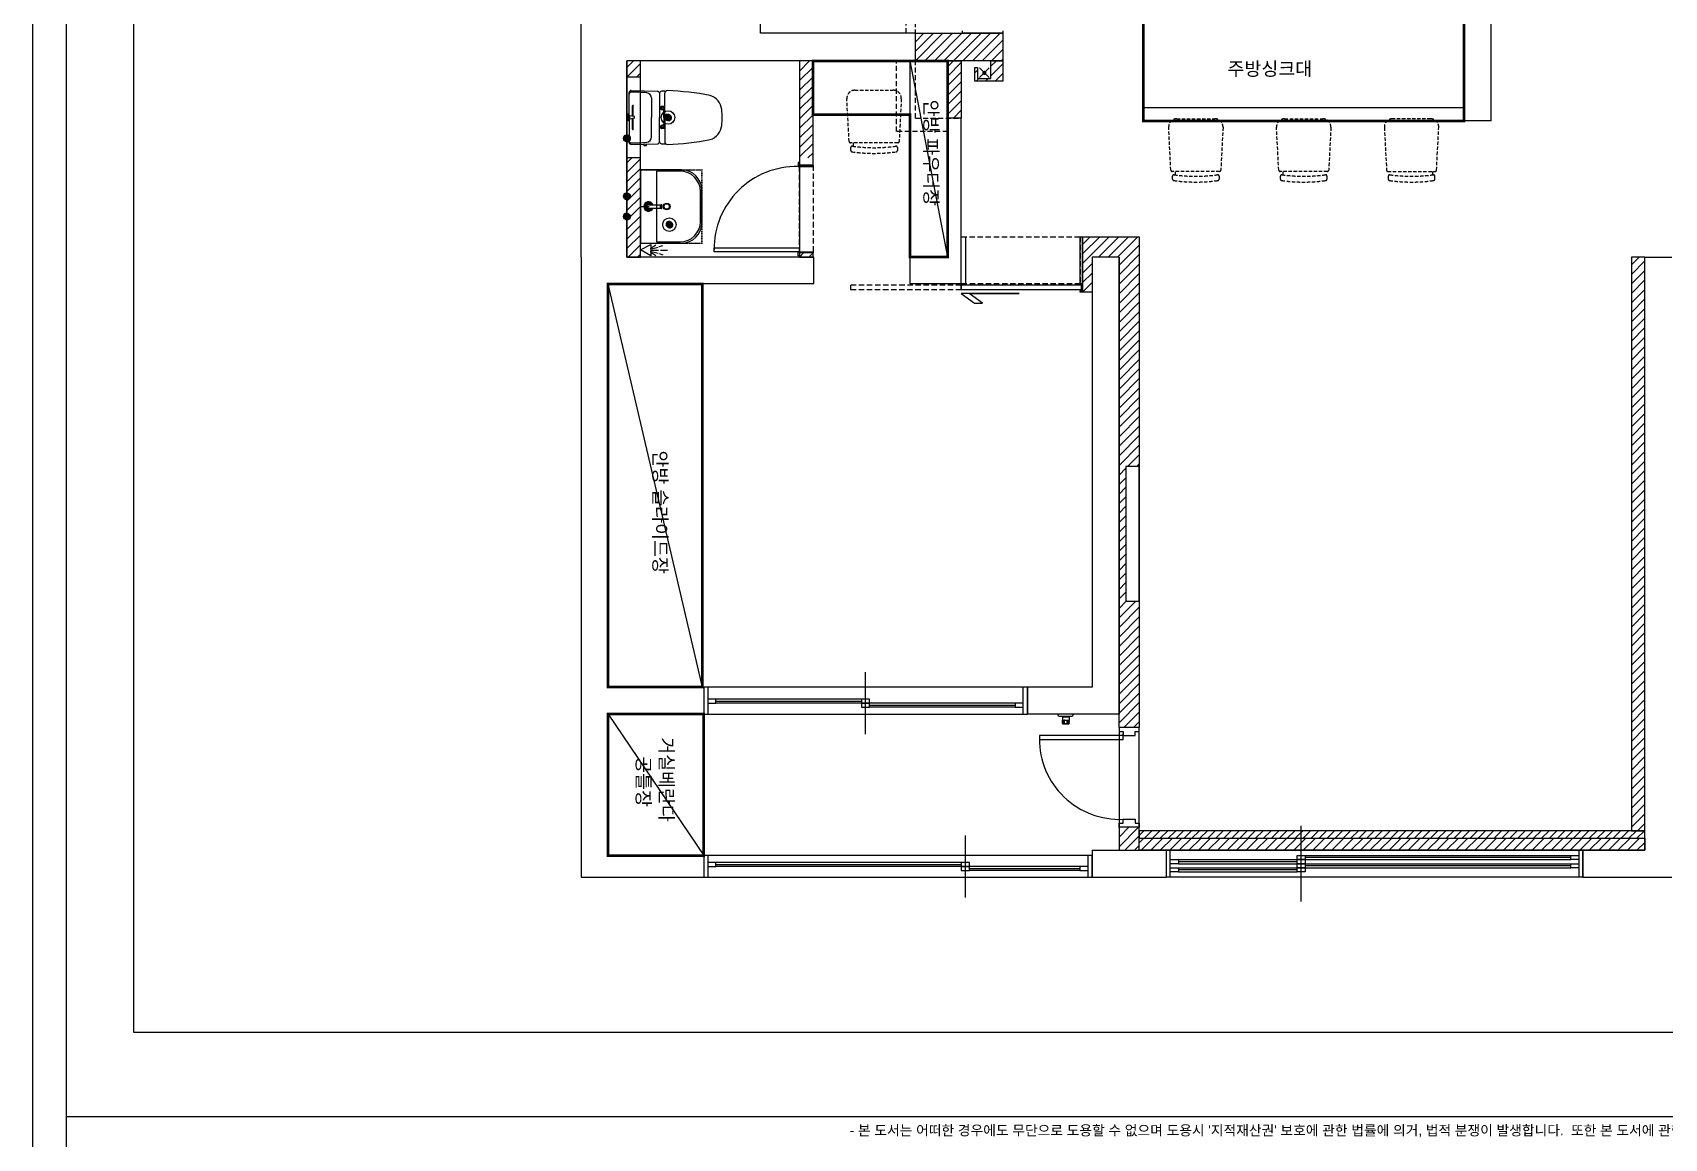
# Model space of a CAD drawing. Header units: inches. Extents: x 4374 to 164780, y 597 to 50243.
# Drawn here: x 73674 to 85777, y 35033 to 43235 of the extents above; entities that cross this region are included whole.
import ezdxf
from ezdxf.enums import TextEntityAlignment as Align

# ---------------------------------------------------------------- set-up
doc = ezdxf.new("R2010")
doc.units = ezdxf.units.IN
doc.header["$LTSCALE"] = 50
doc.header["$MEASUREMENT"] = 0
for name, pattern in [('DASHED', [0.75, 0.5, -0.25]), ('DH-HID2', [1.2, 0.8, -0.4]), ('DOT', [0.25, 0, -0.25]), ('HIDDEN', [0.375, 0.25, -0.125])]:
    doc.linetypes.add(name, pattern=pattern)
for name, color, linetype in [('03-WAL NEW', 3, 'Continuous'), ('04_FUR', 6, 'Continuous'), ('06-FUR', 6, 'Continuous'), ('06-LIGHT', 4, 'Continuous'), ('3.기호.계단선', 30, 'Continuous'), ('_LIBR', 4, 'Continuous'), ('BATH', 4, 'Continuous'), ('CO-BATH', 6, 'Continuous'), ('CO-DOOR', 8, 'Continuous'), ('F-SYM', 7, 'Continuous'), ('fin', 5, 'Continuous'), ('FORM(YOURNAME)-11', 1, 'Continuous'), ('FUR', 8, 'DASHED'), ('HL', 6, 'HIDDEN'), ('Layer 1', 7, 'Continuous'), ('도면층2', 2, 'Continuous'), ('도면층4', 4, 'Continuous'), ('도면층5', 5, 'Continuous'), ('욕실설비', 3, 'Continuous')]:
    doc.layers.add(name, color=color, linetype=linetype)
doc.styles.add('YOURNAME', font='HY울릉도M.TTF')
doc.styles.add('코레일둥고', font='Korail_Round_Gothic_Medium.ttf')

# ---------------------------------------------------------------- blocks, each defined once
blk = doc.blocks.new('FORM-PLAN')
at = {"layer": 'Defpoints', "color": 158}
blk.add_line((1346, -1285), (-71444, -1285), dxfattribs=at)
for points in [[(-71444, -2285), (10556, -2285), (10556, 55115), (-71444, 55115)], [(-69444, 53115), (-64, 53115), (-64, 1215), (-69444, 1215)]]:
    blk.add_lwpolyline(points, close=True, dxfattribs=at)
at = {"layer": 'FORM(YOURNAME)-11', "color": 250}
blk.add_lwpolyline([(-72444, -3285), (11556, -3285), (11556, 56115), (-72444, 56115)], close=True, dxfattribs=at)
at = {"layer": 'FORM(YOURNAME)-11', "color": 1, "style": 'YOURNAME'}
blk.add_text("- 본 도서는 어떠한 경우에도 무단으로 도용할 수 없으며 도용시 '지적재산권' 보호에 관한 법률에 의거, 법적 분쟁이 발생합니다.  또한 본 도서에 관한 모든 저작권은 당사에 있습니다. -", height=300, dxfattribs=at).set_placement((-32990, -1685), align=Align.MIDDLE_CENTER)
at = {"layer": 'FORM(YOURNAME)-11', "color": 3, "style": 'YOURNAME'}
for tag, height, p in [('1', 450, (9905, 18188)), ('2', 450, (9905, 17544)), ('3', 450, (9905, 16257)), ('4', 450, (9905, 14326)), ('5', 515, (9905, 12009)), ('6', 515, (9905, 9757)), ('7', 515, (9905, 7504)), ('8', 515, (9905, 5252)), ('9', 515, (9905, 2999)), ('10', 515, (5655, 811)), ('11', 515, (9905, 747)), ('12', 515, (5655, -1441)), ('13', 515, (9905, -1441))]:
    blk.add_attdef(tag, text='', height=height, dxfattribs=at).set_placement(p, align=Align.MIDDLE_RIGHT)
blk = doc.blocks.new('*U581')
at = {"layer": 'F-SYM', "xscale": 0.2500000000000001, "yscale": 0.2500000000000001, "zscale": 0.2500000000000001}
blk.add_blockref('FORM-PLAN', (91785, 35514), dxfattribs=at)
blk = doc.blocks.new('BLLL')
h = blk.add_hatch()
h.set_pattern_fill('ANSI31', color=8)
h.set_pattern_definition([(45, (84575.9141, 20109.45681), (-0.08838834765, 0.08838834765), [])])
edge = h.paths.add_edge_path()
edge.add_arc((53037, 28272), 25, 0, 360)
h = blk.add_hatch()
h.set_pattern_fill('ANSI31', color=8)
h.set_pattern_definition([(45, (84270.9141, 19954.45681), (-0.08838834765, 0.08838834765), [])])
edge = h.paths.add_edge_path()
edge.add_arc((52732, 28117), 25, 0, 360)
h = blk.add_hatch()
h.set_pattern_fill('ANSI31', color=8)
h.set_pattern_definition([(45, (84270.9141, 19524.45681), (-0.08838834765, 0.08838834765), [])])
edge = h.paths.add_edge_path()
edge.add_arc((52732, 27687), 25, 0, 360)
h = blk.add_hatch()
h.set_pattern_fill('ANSI31', color=8)
h.set_pattern_definition([(45, (84270.9141, 19374.45681), (-0.08838834765, 0.08838834765), [])])
edge = h.paths.add_edge_path()
edge.add_arc((52732, 27537), 25, 0, 360)
h = blk.add_hatch()
h.set_pattern_fill('ANSI31', color=8)
h.set_pattern_definition([(45, (84585.9141, 19314.45681), (-0.08838834765, 0.08838834765), [])])
edge = h.paths.add_edge_path()
edge.add_arc((53047, 27477), 25, 0, 360)
at = {"layer": '06-LIGHT'}
h = blk.add_hatch(color=8, dxfattribs=at)
h.dxf.hatch_style = 1
edge = h.paths.add_edge_path()
edge.add_arc((55383, 28603), 15.6, 315, 675)
at = {"color": 8, "linetype": 'Continuous'}
for p, q in [((55418, 28568), (55348, 28639)), ((55348, 28568), (55418, 28639))]:
    blk.add_line(p, q, dxfattribs=at)
at = {"color": 8}
blk.add_line((52832, 27612), (52897, 27612), dxfattribs=at)
for centre, radius in [((53037, 28272), 50), ((52732, 28117), 25), ((52732, 27687), 25), ((52732, 27537), 25), ((53047, 27477), 50)]:
    blk.add_circle(centre, radius, dxfattribs=at)
at = {"layer": '03-WAL NEW', "color": 8, "linetype": 'Continuous'}
for p, q in [((54872, 28834), (54934, 28897)), ((54872, 28763), (55005, 28897)), ((54872, 28692), (55076, 28897)), ((54942, 28692), (55147, 28897)), ((55012, 28692), (55217, 28897)), ((55083, 28692), (55288, 28897)), ((55154, 28692), (55359, 28897)), ((55224, 28692), (55429, 28897)), ((55295, 28692), (55500, 28897)), ((55366, 28692), (55520, 28845)), ((52732, 28643), (52781, 28692)), ((54012, 28687), (54017, 28692)), ((54012, 28616), (54087, 28692)), ((55112, 28649), (55154, 28692)), ((55432, 28652), (55472, 28692)), ((55437, 28692), (55520, 28775)), ((55507, 28692), (55520, 28704)), ((52732, 28572), (52832, 28672)), ((52802, 28572), (52832, 28601)), ((54012, 28545), (54112, 28645)), ((54012, 28474), (54112, 28574)), ((55112, 28579), (55212, 28679)), ((55112, 28508), (55212, 28608)), ((55312, 28602), (55332, 28622)), ((55432, 28581), (55520, 28669)), ((55463, 28542), (55520, 28598)), ((54012, 28404), (54112, 28504)), ((55112, 28437), (55212, 28537)), ((55112, 28367), (55212, 28467)), ((55322, 28542), (55342, 28562)), ((55392, 28542), (55412, 28562)), ((54012, 28333), (54112, 28433)), ((54012, 28262), (54112, 28362)), ((55112, 28296), (55212, 28396)), ((55153, 28267), (55212, 28325)), ((54012, 28192), (54112, 28292)), ((54012, 28121), (54112, 28221)), ((54012, 28050), (54112, 28150)), ((54012, 27979), (54112, 28079)), ((52732, 27935), (52768, 27972)), ((52732, 27865), (52832, 27965)), ((54074, 27972), (54112, 28009)), ((52732, 27794), (52832, 27894)), ((52732, 27723), (52832, 27823)), ((52753, 27674), (52832, 27753)), ((52732, 27582), (52832, 27682)), ((52732, 27653), (52744, 27665)), ((52757, 27536), (52832, 27611)), ((52732, 27440), (52832, 27540)), ((52732, 27511), (52732, 27512)), ((52732, 27370), (52832, 27470)), ((52732, 27299), (52832, 27399)), ((56112, 27330), (56168, 27387)), ((56112, 27260), (56239, 27387)), ((56112, 27189), (56309, 27387)), ((56230, 27237), (56380, 27387)), ((56301, 27237), (56451, 27387)), ((56371, 27237), (56521, 27387)), ((52740, 27237), (52832, 27328)), ((52811, 27237), (52832, 27258)), ((54012, 27237), (54041, 27267)), ((54082, 27237), (54112, 27267)), ((56382, 27176), (56532, 27326)), ((56382, 27105), (56532, 27255)), ((60182, 27179), (60239, 27237)), ((56112, 27118), (56182, 27188)), ((56112, 27047), (56182, 27117)), ((56382, 27035), (56532, 27185)), ((56382, 26964), (56532, 27114)), ((60182, 27108), (60282, 27208)), ((60182, 27038), (60282, 27138)), ((56112, 26977), (56182, 27047)), ((56382, 26893), (56532, 27043)), ((60182, 26967), (60282, 27067)), ((60182, 26896), (60282, 26996)), ((56382, 26822), (56532, 26972)), ((56382, 26752), (56532, 26902)), ((60182, 26826), (60282, 26926)), ((56382, 26681), (56532, 26831)), ((56382, 26610), (56532, 26760)), ((60182, 26755), (60282, 26855)), ((60182, 26684), (60282, 26784)), ((56382, 26540), (56532, 26690)), ((60182, 26613), (60282, 26713)), ((60182, 26543), (60282, 26643)), ((56382, 26469), (56532, 26619)), ((56382, 26398), (56532, 26548)), ((60182, 26472), (60282, 26572)), ((56382, 26327), (56532, 26477)), ((56382, 26257), (56532, 26407)), ((60182, 26401), (60282, 26501)), ((60182, 26331), (60282, 26431)), ((56382, 26186), (56532, 26336)), ((56382, 26115), (56532, 26265)), ((60182, 26260), (60282, 26360)), ((60182, 26189), (60282, 26289)), ((56382, 26045), (56532, 26195)), ((60182, 26118), (60282, 26218)), ((60182, 26048), (60282, 26148)), ((56382, 25974), (56532, 26124)), ((56382, 25903), (56532, 26053)), ((60182, 25977), (60282, 26077)), ((56382, 25833), (56532, 25983)), ((56382, 25762), (56532, 25912)), ((60182, 25906), (60282, 26006)), ((60182, 25836), (60282, 25936)), ((56382, 25691), (56532, 25841)), ((60182, 25765), (60282, 25865)), ((60182, 25694), (60282, 25794)), ((56382, 25620), (56432, 25670)), ((56445, 25684), (56532, 25770)), ((56516, 25684), (56532, 25700)), ((60182, 25623), (60282, 25723)), ((56382, 25550), (56432, 25600)), ((60182, 25553), (60282, 25653)), ((60182, 25482), (60282, 25582)), ((56382, 25479), (56432, 25529)), ((56382, 25408), (56432, 25458)), ((60182, 25411), (60282, 25511)), ((60182, 25341), (60282, 25441)), ((56382, 25338), (56432, 25388)), ((56382, 25267), (56432, 25317)), ((60182, 25270), (60282, 25370)), ((60182, 25199), (60282, 25299)), ((56382, 25196), (56432, 25246)), ((56382, 25125), (56432, 25175)), ((60182, 25128), (60282, 25228)), ((56382, 25055), (56432, 25105)), ((60182, 25058), (60282, 25158)), ((60182, 24987), (60282, 25087)), ((56382, 24984), (56432, 25034)), ((56382, 24913), (56432, 24963)), ((60182, 24916), (60282, 25016)), ((60182, 24846), (60282, 24946)), ((56382, 24843), (56432, 24893)), ((56382, 24772), (56432, 24822)), ((60182, 24775), (60282, 24875)), ((56382, 24701), (56432, 24751)), ((60182, 24704), (60282, 24804)), ((60182, 24633), (60282, 24733)), ((56382, 24630), (56435, 24684)), ((56382, 24560), (56506, 24684)), ((56382, 24489), (56532, 24639)), ((56382, 24418), (56532, 24568)), ((60182, 24563), (60282, 24663)), ((60182, 24492), (60282, 24592)), ((56382, 24348), (56532, 24498)), ((60182, 24421), (60282, 24521)), ((60182, 24351), (60282, 24451)), ((56382, 24277), (56532, 24427)), ((56382, 24206), (56532, 24356)), ((60182, 24280), (60282, 24380)), ((56382, 24135), (56532, 24285)), ((56382, 24065), (56532, 24215)), ((60182, 24209), (60282, 24309)), ((60182, 24138), (60282, 24238)), ((56382, 23994), (56532, 24144)), ((60182, 24068), (60282, 24168)), ((60182, 23997), (60282, 24097)), ((56382, 23923), (56532, 24073)), ((56382, 23853), (56532, 24003)), ((60182, 23926), (60282, 24026)), ((56382, 23782), (56532, 23932)), ((56417, 23747), (56532, 23861)), ((60182, 23856), (60282, 23956)), ((60182, 23785), (60282, 23885)), ((56488, 23747), (56532, 23790)), ((60182, 23714), (60282, 23814)), ((60182, 23644), (60282, 23744)), ((60182, 23573), (60282, 23673)), ((60182, 23502), (60282, 23602)), ((60182, 23431), (60282, 23531)), ((60182, 23361), (60282, 23461)), ((60182, 23290), (60282, 23390)), ((60182, 23219), (60282, 23319)), ((60182, 23149), (60282, 23249)), ((60182, 23078), (60282, 23178)), ((56382, 23005), (56383, 23007)), ((56382, 22934), (56454, 23007)), ((56382, 22863), (56525, 23007)), ((60182, 23007), (60282, 23107)), ((60227, 22982), (60282, 23036)), ((56426, 22837), (56532, 22943)), ((56532, 22947), (56566, 22982)), ((56532, 22893), (56566, 22927)), ((56546, 22837), (56636, 22927)), ((56570, 22927), (56625, 22982)), ((56617, 22837), (56707, 22927)), ((56629, 22927), (56684, 22982)), ((56688, 22927), (56743, 22982)), ((56688, 22837), (56778, 22927)), ((56747, 22927), (56802, 22982)), ((56758, 22837), (56848, 22927)), ((56806, 22927), (56861, 22982)), ((56829, 22837), (56919, 22927)), ((56864, 22927), (56919, 22982)), ((56900, 22837), (56990, 22927)), ((56923, 22927), (56978, 22982)), ((56971, 22837), (57061, 22927)), ((56982, 22927), (57037, 22982)), ((57041, 22927), (57096, 22982)), ((57041, 22837), (57131, 22927)), ((57100, 22927), (57155, 22982)), ((57112, 22837), (57202, 22927)), ((57159, 22927), (57214, 22982)), ((57183, 22837), (57273, 22927)), ((57218, 22927), (57273, 22982)), ((57253, 22837), (57343, 22927)), ((57277, 22927), (57332, 22982)), ((57324, 22837), (57414, 22927)), ((57336, 22927), (57391, 22982)), ((57395, 22927), (57450, 22982)), ((57395, 22837), (57485, 22927)), ((57454, 22927), (57509, 22982)), ((57465, 22837), (57555, 22927)), ((57513, 22927), (57568, 22982)), ((57536, 22837), (57626, 22927)), ((57572, 22927), (57627, 22982)), ((57607, 22837), (57697, 22927)), ((57630, 22927), (57685, 22982)), ((57678, 22837), (57768, 22927)), ((57689, 22927), (57744, 22982)), ((57748, 22927), (57803, 22982)), ((57748, 22837), (57838, 22927)), ((57807, 22927), (57862, 22982)), ((57819, 22837), (57909, 22927)), ((57866, 22927), (57921, 22982)), ((57890, 22837), (57980, 22927)), ((57925, 22927), (57980, 22982)), ((57960, 22837), (58050, 22927)), ((57984, 22927), (58039, 22982)), ((58031, 22837), (58121, 22927)), ((58043, 22927), (58098, 22982)), ((58102, 22927), (58157, 22982)), ((58102, 22837), (58192, 22927)), ((58161, 22927), (58216, 22982)), ((58173, 22837), (58263, 22927)), ((58220, 22927), (58275, 22982)), ((58243, 22837), (58333, 22927)), ((58279, 22927), (58334, 22982)), ((58314, 22837), (58404, 22927)), ((58338, 22927), (58393, 22982)), ((58385, 22837), (58475, 22927)), ((58397, 22927), (58452, 22982)), ((58455, 22927), (58510, 22982)), ((58455, 22837), (58545, 22927)), ((58514, 22927), (58569, 22982)), ((58526, 22837), (58616, 22927)), ((58573, 22927), (58628, 22982)), ((58597, 22837), (58687, 22927)), ((58632, 22927), (58687, 22982)), ((58668, 22837), (58758, 22927)), ((58691, 22927), (58746, 22982)), ((58738, 22837), (58828, 22927)), ((58750, 22927), (58805, 22982)), ((58809, 22927), (58864, 22982)), ((58809, 22837), (58899, 22927)), ((58868, 22927), (58923, 22982)), ((58880, 22837), (58970, 22927)), ((58927, 22927), (58982, 22982)), ((58950, 22837), (59040, 22927)), ((58986, 22927), (59041, 22982)), ((59021, 22837), (59111, 22927)), ((59045, 22927), (59100, 22982)), ((59092, 22837), (59182, 22927)), ((59104, 22927), (59159, 22982)), ((59163, 22927), (59218, 22982)), ((59163, 22837), (59253, 22927)), ((59221, 22927), (59276, 22982)), ((59233, 22837), (59323, 22927)), ((59280, 22927), (59335, 22982)), ((59304, 22837), (59394, 22927)), ((59339, 22927), (59394, 22982)), ((59375, 22837), (59465, 22927)), ((59398, 22927), (59453, 22982)), ((59445, 22837), (59535, 22927)), ((59457, 22927), (59512, 22982)), ((59516, 22927), (59571, 22982)), ((59516, 22837), (59606, 22927)), ((59575, 22927), (59630, 22982)), ((59587, 22837), (59677, 22927)), ((59634, 22927), (59689, 22982)), ((59658, 22837), (59748, 22927)), ((59693, 22927), (59748, 22982)), ((59728, 22837), (59818, 22927)), ((59752, 22927), (59807, 22982)), ((59799, 22837), (59889, 22927)), ((59811, 22927), (59866, 22982)), ((59870, 22927), (59925, 22982)), ((59870, 22837), (59960, 22927)), ((59929, 22927), (59984, 22982)), ((59940, 22837), (60030, 22927)), ((59987, 22927), (60042, 22982)), ((60011, 22837), (60101, 22927)), ((60046, 22927), (60101, 22982)), ((60082, 22837), (60172, 22927)), ((60105, 22927), (60160, 22982)), ((60152, 22837), (60242, 22927)), ((60164, 22927), (60219, 22982)), ((60223, 22927), (60278, 22982)), ((60223, 22837), (60282, 22895)), ((56496, 22837), (56532, 22872))]:
    blk.add_line(p, q, dxfattribs=at)
at = {"layer": '03-WAL NEW', "color": 8}
for p, q in [((54872, 28692), (54872, 28897)), ((54872, 28897), (55282, 28897)), ((55282, 28897), (55282, 28897)), ((55282, 28897), (55520, 28897)), ((55520, 28897), (55520, 28692)), ((52832, 28692), (52732, 28692)), ((52732, 28692), (52732, 27237)), ((52832, 27237), (52832, 28692)), ((54012, 28692), (54012, 27917)), ((54112, 28692), (54012, 28692)), ((54112, 27917), (54112, 28692)), ((55520, 28692), (54872, 28692)), ((55112, 28267), (55112, 28692)), ((55112, 28692), (55212, 28692)), ((55212, 28692), (55212, 28267)), ((55432, 28562), (55432, 28692)), ((55432, 28692), (55520, 28692)), ((55520, 28692), (55520, 28542)), ((52832, 28572), (52732, 28572)), ((55312, 28542), (55312, 28642)), ((55312, 28642), (55332, 28642)), ((55332, 28642), (55332, 28562)), ((55520, 28542), (55312, 28542)), ((55332, 28562), (55432, 28562)), ((55212, 28267), (55112, 28267)), ((52832, 27972), (52732, 27972)), ((54012, 27917), (54112, 27917)), ((56112, 26977), (56112, 27387)), ((56112, 27387), (56532, 27387)), ((56532, 27387), (56532, 23747)), ((52732, 27237), (52832, 27237)), ((54112, 27267), (54012, 27267)), ((54012, 27267), (54012, 27237)), ((54012, 27237), (54112, 27237)), ((54112, 27237), (54112, 27267)), ((56382, 27237), (56182, 27237)), ((56182, 27237), (56182, 26977)), ((56382, 23747), (56382, 27237)), ((60282, 27237), (60182, 27237)), ((60182, 27237), (60182, 22982)), ((60282, 22982), (60282, 27237)), ((56182, 26977), (56112, 26977)), ((56532, 25684), (56432, 25684)), ((56432, 25684), (56432, 24684)), ((56532, 24684), (56532, 25684)), ((56432, 24684), (56532, 24684)), ((56532, 23747), (56382, 23747)), ((56532, 23007), (56382, 23007)), ((56382, 23007), (56382, 22837)), ((56532, 22837), (56532, 23007)), ((60282, 22982), (56532, 22982)), ((56532, 22982), (56532, 22927)), ((56532, 22927), (60282, 22927)), ((56532, 22927), (60282, 22927)), ((56532, 22837), (56532, 22927)), ((60182, 22982), (60282, 22982)), ((60282, 22927), (60282, 22982)), ((60282, 22927), (60282, 22837)), ((56382, 22837), (56532, 22837)), ((60282, 22837), (56532, 22837))]:
    blk.add_line(p, q, dxfattribs=at)
at = {"layer": '04_FUR', "color": 8}
blk.add_line((56562, 28347), (58942, 28347), dxfattribs=at)
at = {"layer": '06-FUR', "color": 8}
for p, q in [((58942, 28247), (58942, 30817)), ((56562, 29047), (56562, 28247)), ((54832, 28692), (54112, 28692)), ((54112, 28692), (54112, 28292)), ((54832, 28292), (54832, 28692)), ((54832, 27237), (54832, 28692)), ((54832, 28692), (55112, 28692)), ((55112, 27237), (54832, 28692)), ((55112, 28692), (55112, 27237)), ((54112, 28292), (54832, 28292)), ((56562, 28247), (58942, 28247)), ((55112, 27237), (54832, 27237)), ((52592, 24047), (52592, 27037)), ((52592, 27037), (53292, 27037)), ((53292, 24047), (52592, 27037)), ((53292, 27037), (53292, 24047)), ((53292, 24047), (52592, 24047)), ((52592, 22797), (52592, 23847)), ((52592, 23847), (53302, 23847)), ((52592, 23847), (53302, 22797)), ((53302, 23847), (53302, 22797)), ((53302, 22797), (52592, 22797))]:
    blk.add_line(p, q, dxfattribs=at)
at = {"layer": '_LIBR', "color": 8, "linetype": 'Continuous'}
for p, q in [((54012, 27938), (54003, 27938)), ((54003, 27938), (54003, 27908)), ((54003, 27908), (54012, 27908)), ((54012, 27908), (54012, 27938)), ((54012, 27917), (54012, 27908)), ((54112, 27917), (54012, 27917)), ((54012, 27908), (54112, 27908)), ((54112, 27908), (54112, 27917)), ((53380, 27276), (53380, 27306)), ((53380, 27306), (54012, 27306)), ((54012, 27276), (53380, 27276)), ((54003, 27246), (54003, 27276)), ((54003, 27276), (54012, 27276)), ((54012, 27246), (54003, 27246)), ((54012, 27306), (54012, 27276)), ((54012, 27267), (54012, 27276)), ((54012, 27276), (54112, 27276)), ((54012, 27276), (54012, 27246)), ((54112, 27267), (54012, 27267)), ((54112, 27276), (54112, 27267))]:
    blk.add_line(p, q, dxfattribs=at)
blk.add_arc((53989, 27298), 610, 88.7406, 180.7049, dxfattribs=at)
at = {"layer": 'BATH', "color": 8}
for p, q in [((52832, 27289), (52909, 27329)), ((52909, 27245), (52832, 27289)), ((52909, 27329), (52909, 27245)), ((52913, 27288), (52966, 27288)), ((52915, 27298), (52963, 27311)), ((52915, 27277), (52963, 27265)), ((52916, 27308), (52946, 27327)), ((52916, 27267), (52946, 27249)), ((52970, 27314), (52999, 27322)), ((52970, 27262), (52999, 27253)), ((52980, 27288), (53034, 27288))]:
    blk.add_line(p, q, dxfattribs=at)
at = {"layer": 'CO-BATH', "color": 8, "linetype": 'DOT'}
for p, q in [((53287, 27884), (52832, 27884)), ((52832, 27884), (52832, 27339)), ((53287, 27339), (53287, 27884)), ((52832, 27339), (53287, 27339))]:
    blk.add_line(p, q, dxfattribs=at)
at = {"layer": 'CO-BATH', "color": 8}
for p, q in [((53137, 27884), (52832, 27884)), ((52832, 27884), (52832, 27339)), ((53127, 27874), (52952, 27874)), ((52952, 27874), (52952, 27349)), ((53277, 27499), (53277, 27724)), ((53287, 27489), (53287, 27734)), ((52892, 27624), (52982, 27624)), ((52892, 27599), (52982, 27599)), ((52982, 27625), (52987, 27625)), ((52982, 27598), (52982, 27625)), ((52982, 27598), (52987, 27598)), ((52987, 27626), (52992, 27626)), ((52987, 27597), (52987, 27626)), ((52987, 27597), (52992, 27597)), ((52992, 27597), (52992, 27626)), ((52832, 27339), (53137, 27339)), ((52952, 27349), (53127, 27349))]:
    blk.add_line(p, q, dxfattribs=at)
for radius in [25, 20]:
    blk.add_circle((53027, 27612), radius, dxfattribs=at)
for centre, radius, start, end in [((53127, 27724), 150, 0, 90), ((53137, 27734), 150, 0, 90), ((52892, 27612), 35, 20.9248, 339.0751), ((52892, 27612), 30, 24.6243, 335.3757), ((52892, 27612), 25, 30, 330), ((52892, 27612), 18, 43.9829, 316.017), ((52892, 27612), 12.5, 90, 270), ((53127, 27499), 150, 270, 0), ((53137, 27489), 150, 270, 0)]:
    blk.add_arc(centre, radius, start, end, dxfattribs=at)
at = {"layer": 'CO-DOOR', "color": 8}
for p, q in [((55222, 28897), (55222, 28915)), ((55520, 28897), (55222, 28897)), ((55520, 28915), (55520, 28897)), ((55212, 27037), (55212, 27387)), ((55212, 27387), (55242, 27387)), ((55242, 27387), (55242, 27037)), ((56094, 27037), (56094, 27387)), ((56094, 27387), (56112, 27387)), ((56112, 27387), (56112, 26977)), ((55242, 27037), (55212, 27037)), ((56103, 27027), (55212, 27027)), ((55212, 27027), (55212, 26997)), ((55212, 26997), (56103, 26997)), ((56103, 27037), (56094, 27037)), ((56103, 26987), (56103, 27037)), ((56103, 26997), (56103, 27027)), ((55641, 26967), (55212, 26967)), ((55212, 26967), (55310, 26894)), ((55368, 26894), (55270, 26967)), ((55270, 26967), (55641, 26967)), ((55310, 26894), (55368, 26894)), ((55641, 26967), (55641, 26967)), ((56094, 26977), (56094, 26987)), ((56094, 26987), (56103, 26987)), ((56112, 26977), (56094, 26977))]:
    blk.add_line(p, q, dxfattribs=at)
at = {"layer": 'CO-DOOR', "color": 8, "linetype": 'DH-HID2'}
for p, q in [((54012, 27267), (54012, 27917)), ((54012, 27917), (54112, 27917)), ((54112, 27917), (54112, 27267)), ((55212, 27037), (55212, 27387)), ((55212, 27387), (56094, 27387)), ((56094, 27387), (56094, 27037)), ((54112, 27267), (54012, 27267)), ((55212, 27027), (54391, 27027)), ((54391, 27027), (54391, 26997)), ((54391, 26997), (55212, 26997)), ((56094, 27037), (55212, 27037)), ((55212, 26997), (55212, 27027))]:
    blk.add_line(p, q, dxfattribs=at)
at = {"layer": 'fin', "color": 8}
for p, q in [((52748, 28444), (52748, 28457)), ((52748, 28280), (52748, 28444)), ((52763, 28472), (52958, 28467)), ((52973, 28452), (52973, 28272)), ((53012, 28272), (53012, 28451)), ((52915, 28417), (52915, 28272)), ((52748, 28264), (52748, 28099)), ((52915, 28126), (52915, 28272)), ((52973, 28091), (52973, 28272)), ((53012, 28272), (53012, 28092)), ((52746, 28116), (52746, 28128)), ((52746, 28116), (52746, 28103)), ((52748, 28099), (52748, 28087)), ((52763, 28072), (52958, 28076)), ((55927, 23847), (55927, 23842)), ((56042, 23847), (56042, 23842)), ((55937, 23832), (56032, 23832)), ((55963, 23824), (55963, 23802)), ((55963, 23802), (56011, 23802)), ((55963, 23796), (55978, 23796)), ((55963, 23790), (55978, 23790)), ((55963, 23784), (55978, 23784)), ((55963, 23778), (56011, 23778)), ((55963, 23778), (55963, 23777)), ((55965, 23826), (56009, 23826)), ((55965, 23775), (56009, 23775)), ((55970, 23832), (55970, 23826)), ((55996, 23796), (56011, 23796)), ((55996, 23790), (56011, 23790)), ((55996, 23784), (56011, 23784)), ((56004, 23832), (56004, 23826)), ((56011, 23824), (56011, 23802)), ((56011, 23778), (56011, 23777))]:
    blk.add_line(p, q, dxfattribs=at)
for centre, radius, start, end in [((52763, 28457), 15, 88.6349, 180), ((52764, 28444), 16, 90.6884, 180), ((52776, 27460), 1000, 84.0563, 90.6884), ((52875, 28415), 40, 2.4871, 84.0563), ((52958, 28452), 15, 0, 88.6349), ((52989, 28451), 15.8, 93.6137, 175.1789), ((52943, 26267), 2200, 88.037, 88.8426), ((53032, 28451), 20, 87.6667, 180), ((52943, 26267), 2206, 79.3919, 87.6667), ((53310, 28316), 126, 6.5759, 71.7036), ((53033, 28272), 406, 0, 8.3007), ((53310, 28227), 126, 288.2964, 353.4241), ((53033, 28272), 406, 351.6993, 0), ((52731, 28128), 15, 0, 90), ((52731, 28103), 15, 270, 0), ((52764, 28099), 16, 180, 269.3116), ((52763, 28087), 15, 180, 271.3651), ((52776, 29083), 1000, 269.3116, 275.9437), ((52875, 28128), 40, 275.9437, 357.5129), ((52958, 28091), 15, 271.3651, 0), ((52989, 28093), 15.8, 184.8211, 266.3863), ((53032, 28092), 20, 180, 272.3333), ((52943, 30276), 2206, 272.3333, 280.6081), ((52943, 30276), 2200, 271.1574, 271.963), ((55937, 23842), 10, 180, 270), ((55963, 23799), 3, 90, 270), ((55963, 23793), 3, 90, 270), ((55963, 23787), 3, 90, 270), ((55963, 23781), 3, 90, 270), ((55965, 23824), 2, 90, 180), ((55965, 23777), 2, 180, 270), ((55978, 23799), 3, 90, 270), ((55978, 23793), 3, 90, 270), ((55978, 23787), 3, 90, 270), ((55978, 23781), 3, 90, 270), ((55996, 23799), 3, 270, 90), ((55996, 23793), 3, 270, 90), ((55996, 23787), 3, 270, 90), ((55996, 23781), 3, 270, 90), ((56009, 23824), 2, 0, 90), ((56009, 23777), 2, 270, 0), ((56011, 23799), 3, 270, 90), ((56011, 23793), 3, 270, 90), ((56011, 23787), 3, 270, 90), ((56011, 23781), 3, 270, 90), ((56032, 23842), 10, 270, 0)]:
    blk.add_arc(centre, radius, start, end, dxfattribs=at)
at = {"layer": 'FUR', "color": 8}
for p, q in [((54410, 28084), (54410, 28059)), ((56797, 27872), (56797, 27846)), ((57597, 27872), (57597, 27846)), ((58707, 27872), (58707, 27846))]:
    blk.add_line(p, q, dxfattribs=at)
for points in [[(54390, 28084, -0.399285), (54380, 28094), (54363, 28411, -0.429301), (54423, 28474), (54707, 28474, -0.429301), (54767, 28411), (54751, 28094, -0.399285), (54741, 28084)], [(56776, 27872, -0.399285), (56766, 27881), (56750, 28199, -0.429301), (56810, 28262), (57093, 28262, -0.429301), (57153, 28199), (57137, 27881, -0.399285), (57127, 27872)], [(57576, 27872, -0.399285), (57566, 27881), (57550, 28199, -0.429301), (57610, 28262), (57893, 28262, -0.429301), (57953, 28199), (57937, 27881, -0.399285), (57927, 27872)], [(58727, 27872, 0.399285), (58737, 27881), (58753, 28199, 0.429301), (58693, 28262), (58410, 28262, 0.429301), (58350, 28199), (58366, 27881, 0.399285), (58376, 27872)], [(54726, 28059, -0.455835), (54738, 28050), (54738, 28027, -0.37479), (54729, 28017, -0.068331), (54401, 28017, -0.37479), (54392, 28027), (54392, 28050, -0.455835), (54404, 28059, 0.070108)], [(57113, 27847, -0.455835), (57124, 27837), (57124, 27814, -0.37479), (57115, 27804, -0.068331), (56788, 27804, -0.37479), (56779, 27814), (56779, 27837, -0.455835), (56790, 27847, 0.070108)], [(57913, 27847, -0.455835), (57924, 27837), (57924, 27814, -0.37479), (57915, 27804, -0.068331), (57588, 27804, -0.37479), (57579, 27814), (57579, 27837, -0.455835), (57590, 27847, 0.070108)], [(58390, 27847, 0.455835), (58379, 27837), (58379, 27814, 0.37479), (58388, 27804, 0.068331), (58715, 27804, 0.37479), (58724, 27814), (58724, 27837, 0.455835), (58713, 27847, -0.070108)]]:
    blk.add_lwpolyline(points, format="xyb", close=True, dxfattribs=at)
at = {"layer": 'HL', "color": 8, "linetype": 'Continuous'}
for p, q in [((52772, 28280), (52772, 28358)), ((52779, 28279), (52779, 28358)), ((52984, 28350), (52984, 28334)), ((53012, 28354), (52988, 28354)), ((52988, 28330), (53003, 28330)), ((53003, 28330), (53012, 28330)), ((53003, 28330), (53003, 28320)), ((52741, 28296), (52731, 28296)), ((52741, 28248), (52731, 28248)), ((52741, 28248), (52741, 28296)), ((52746, 28279), (52741, 28284)), ((52746, 28265), (52741, 28259)), ((52753, 28283), (52746, 28279)), ((52746, 28265), (52746, 28279)), ((52753, 28260), (52746, 28265)), ((52788, 28278), (52753, 28283)), ((52753, 28260), (52753, 28283)), ((52788, 28266), (52753, 28260)), ((52772, 28185), (52772, 28263)), ((52779, 28185), (52779, 28264)), ((52788, 28266), (52788, 28278)), ((52984, 28193), (52984, 28210)), ((52988, 28214), (53003, 28214)), ((53003, 28214), (53003, 28223)), ((53003, 28214), (53012, 28214)), ((53005, 28272), (53005, 28318)), ((53005, 28318), (53012, 28318)), ((53005, 28272), (53005, 28225)), ((53005, 28225), (53012, 28225)), ((53012, 28189), (52988, 28189)), ((52858, 28067), (52858, 28074)), ((52862, 28063), (52874, 28063)), ((52878, 28067), (52878, 28074))]:
    blk.add_line(p, q, dxfattribs=at)
for centre in [(52998, 28342), (52998, 28202)]:
    blk.add_circle(centre, 8, dxfattribs=at)
for centre, radius, start, end in [((52776, 28358), 3.5, 0, 180), ((52988, 28350), 4, 90, 180), ((52988, 28334), 4, 180, 270), ((53005, 28320), 2, 180, 270), ((52988, 28210), 4, 90, 180), ((53005, 28223), 2, 90, 180), ((52776, 28185), 3.5, 180, 0), ((52988, 28193), 4, 180, 270), ((52862, 28067), 4, 180, 270), ((52874, 28067), 4, 270, 0)]:
    blk.add_arc(centre, radius, start, end, dxfattribs=at)
at = {"layer": 'Layer 1', "color": 8}
blk.add_line((54012, 28692), (54012, 27237), dxfattribs=at)
at = {"layer": '도면층2', "color": 8}
for p, q in [((52392, 27237), (52392, 33307)), ((59142, 28247), (59142, 32837)), ((58942, 28247), (58942, 30817)), ((53722, 28897), (53722, 29497)), ((54872, 28897), (53722, 28897)), ((54872, 28692), (54872, 28897)), ((54872, 28692), (52732, 28692)), ((52732, 27237), (52732, 28692)), ((55112, 27237), (55112, 28267)), ((55212, 27037), (55212, 28267)), ((59142, 28247), (58942, 28247)), ((52392, 27237), (52392, 22637)), ((54117, 27237), (52732, 27237)), ((54117, 27037), (54117, 27237)), ((55112, 27237), (54832, 27237)), ((54832, 27037), (54832, 27237)), ((56182, 27237), (56182, 24047)), ((56382, 27237), (56182, 27237)), ((56382, 27237), (56382, 23847)), ((60282, 22837), (60282, 27237)), ((60282, 27237), (60482, 27237)), ((54117, 27037), (52592, 27037)), ((52592, 27037), (52592, 24047)), ((55212, 27037), (54832, 27037)), ((53302, 24047), (52592, 24047)), ((53302, 24047), (53302, 23847)), ((53302, 24047), (53302, 23847)), ((55702, 24047), (55702, 23847)), ((56182, 24047), (55702, 24047)), ((55702, 24047), (55702, 23847)), ((53302, 23847), (52592, 23847)), ((52592, 23847), (52592, 22797)), ((56382, 23847), (55702, 23847)), ((53302, 22797), (52592, 22797)), ((53302, 22797), (53302, 22637)), ((53302, 22797), (53302, 22637)), ((56182, 22837), (56732, 22837)), ((56182, 22837), (56182, 22637)), ((56732, 22837), (56732, 22637)), ((59822, 22837), (60282, 22837)), ((59822, 22837), (59822, 22637)), ((52392, 22637), (53302, 22637)), ((56182, 22637), (56732, 22637)), ((59822, 22637), (60482, 22637))]:
    blk.add_line(p, q, dxfattribs=at)
at = {"layer": '도면층2', "color": 8, "linetype": 'HIDDEN', "ltscale": 3}
for p, q in [((54802, 28897), (54802, 29497)), ((54872, 28267), (54872, 29297)), ((54732, 28167), (54732, 28692)), ((54872, 28267), (55212, 28267)), ((55112, 28167), (54732, 28167))]:
    blk.add_line(p, q, dxfattribs=at)
at = {"layer": '도면층4', "color": 8}
for p, q in [((54502, 23697), (54502, 24157)), ((55702, 24047), (53302, 24047)), ((53302, 24047), (53302, 23847)), ((53332, 24047), (53332, 23847)), ((55672, 23847), (55672, 24047)), ((55702, 23847), (55702, 24047)), ((53302, 23847), (55702, 23847)), ((53392, 23942), (54472, 23942)), ((54532, 23912), (55612, 23912)), ((56382, 23747), (56382, 23007)), ((56382, 23747), (56382, 23717)), ((56532, 23747), (56382, 23747)), ((56532, 23007), (56532, 23747)), ((56532, 23717), (56532, 23747)), ((56412, 23687), (55791, 23687)), ((55791, 23687), (55791, 23657)), ((56412, 23657), (55791, 23657)), ((56382, 23717), (56412, 23717)), ((56412, 23717), (56412, 23687)), ((56412, 23657), (56412, 23702)), ((56412, 23687), (56502, 23687)), ((56502, 23687), (56502, 23717)), ((56502, 23717), (56532, 23717)), ((56382, 23007), (56382, 23037)), ((56382, 23037), (56412, 23037)), ((56532, 23007), (56382, 23007)), ((56412, 23037), (56412, 23067)), ((56412, 23067), (56502, 23067)), ((56502, 23067), (56502, 23037)), ((56502, 23037), (56532, 23037)), ((56532, 23037), (56532, 23007)), ((57732, 22517), (57732, 23017)), ((55242, 22487), (55242, 22947)), ((57732, 22457), (57732, 22957)), ((56182, 22797), (53302, 22797)), ((53302, 22797), (53302, 22637)), ((53332, 22797), (53332, 22637)), ((56152, 22637), (56152, 22797)), ((56182, 22637), (56182, 22797)), ((56732, 22837), (59822, 22837)), ((56732, 22837), (56732, 22637)), ((56762, 22637), (56762, 22837)), ((59732, 22782), (57762, 22782)), ((59792, 22837), (59792, 22637)), ((59822, 22637), (59822, 22837)), ((53302, 22637), (56182, 22637)), ((53392, 22732), (55212, 22732)), ((55272, 22702), (56092, 22702)), ((59822, 22637), (56732, 22637)), ((57702, 22752), (56822, 22752)), ((57702, 22692), (56822, 22692)), ((59732, 22722), (57762, 22722))]:
    blk.add_line(p, q, dxfattribs=at)
for points in [[(53332, 23957), (53332, 23927), (53392, 23927), (53392, 23957)], [(54472, 23957), (54472, 23927), (54532, 23927), (54532, 23957)], [(54472, 23927), (54472, 23897), (54532, 23897), (54532, 23927)], [(55612, 23927), (55612, 23897), (55672, 23897), (55672, 23927)], [(56822, 22767), (56822, 22737), (56762, 22737), (56762, 22767)], [(57762, 22797), (57762, 22767), (57702, 22767), (57702, 22797)], [(57762, 22767), (57762, 22737), (57702, 22737), (57702, 22767)], [(59792, 22797), (59792, 22767), (59732, 22767), (59732, 22797)], [(53332, 22747), (53332, 22717), (53392, 22717), (53392, 22747)], [(55212, 22747), (55212, 22717), (55272, 22717), (55272, 22747)], [(55212, 22717), (55212, 22687), (55272, 22687), (55272, 22717)], [(56092, 22717), (56092, 22687), (56152, 22687), (56152, 22717)], [(56822, 22707), (56822, 22677), (56762, 22677), (56762, 22707)], [(57762, 22737), (57762, 22707), (57702, 22707), (57702, 22737)], [(57762, 22707), (57762, 22677), (57702, 22677), (57702, 22707)], [(59792, 22737), (59792, 22707), (59732, 22707), (59732, 22737)]]:
    blk.add_lwpolyline(points, close=True, dxfattribs=at)
at = {"layer": '도면층5', "color": 8}
for p, q in [((54472, 23957), (53392, 23957)), ((54472, 23927), (53392, 23927)), ((55612, 23927), (54532, 23927)), ((55612, 23897), (54532, 23897)), ((56822, 22767), (57702, 22767)), ((57762, 22797), (59732, 22797)), ((57762, 22767), (59732, 22767)), ((55212, 22747), (53392, 22747)), ((55212, 22717), (53392, 22717)), ((56092, 22717), (55272, 22717)), ((56092, 22687), (55272, 22687)), ((56822, 22737), (57702, 22737)), ((56822, 22707), (57702, 22707)), ((56822, 22677), (57702, 22677)), ((57762, 22737), (59732, 22737)), ((57762, 22707), (59732, 22707))]:
    blk.add_line(p, q, dxfattribs=at)
blk.add_arc((56386, 23661), 595, 179.5925, 272.474, dxfattribs=at)
at = {"layer": '욕실설비', "color": 8}
for p, q in [((52904, 27300), (52907, 27300)), ((52905, 27275), (52907, 27275))]:
    blk.add_line(p, q, dxfattribs=at)

msp = doc.modelspace()

# ---------------------------------------------------------------- linework, layer by layer
at = {"layer": '3.기호.계단선', "const_width": 20}
for points in [[(84291.9, 45150.1), (82423.9, 45150.1), (82423.9, 44450.1), (83591.9, 44450.1), (83591.9, 43380.1), (81911.9, 43380.1), (81911.9, 42580.1), (84291.9, 42580.1), (84291.9, 45150.1)], [(80461.9, 43025.1), (79461.9, 43025.1), (79461.9, 42625.1), (80181.9, 42625.1), (80181.9, 41570.1), (80461.9, 41570.1), (80461.9, 43025.1)]]:
    msp.add_lwpolyline(points, dxfattribs=at)
for points in [[(78641.9, 41370.1), (77941.9, 41370.1), (77941.9, 38380.1), (78641.9, 38380.1)], [(77941.9, 38180.1), (78651.9, 38180.1), (78651.9, 37130.1), (77941.9, 37130.1)]]:
    msp.add_lwpolyline(points, close=True, dxfattribs=at)

# ---------------------------------------------------------------- block references
msp.add_blockref('BLLL', (25350.4, 14333.4))
at = {"layer": '06-FUR'}
msp.add_blockref('*U581', (0, 0), dxfattribs=at)

# ---------------------------------------------------------------- texts
at = {"layer": '3.기호.계단선', "style": '코레일둥고'}
msp.add_text('주방싱크대', height=100, dxfattribs=at).set_placement((82536.9, 42916.1))
for s, p in [('안방 파우더장', (80289.7, 42737.7)), ('안방 슬라이드장', (78279.6, 40135.1)), ('거실베란다', (78326.4, 38008.5)), ('공틀장', (78155.2, 37867.6))]:
    msp.add_text(s, height=100, rotation=270, dxfattribs=at).set_placement(p)

doc.saveas('drawing.dxf')
